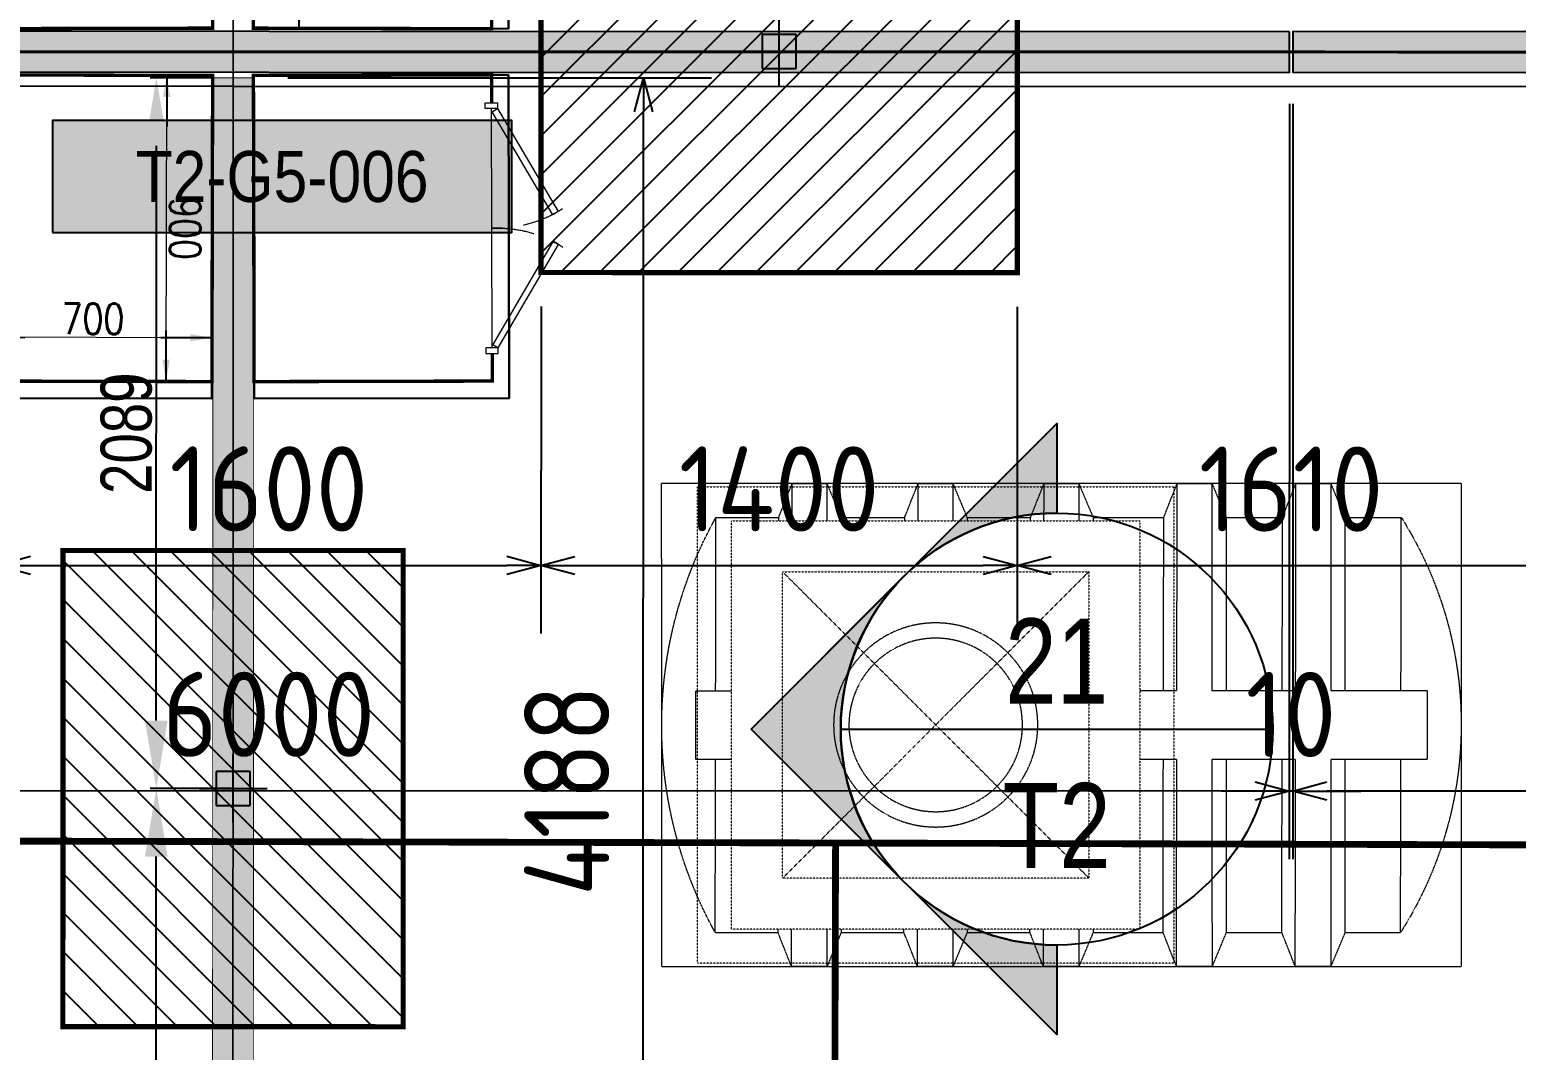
# Model space of a CAD drawing. Header units: centimetres. Extents: x -6122352 to 4157695, y -1694241 to 1947892.
# Drawn here: x 74309 to 78678, y -177697 to -174697 of the extents above; entities that cross this region are included whole.
import ezdxf
from ezdxf.enums import TextEntityAlignment as Align

# ---------------------------------------------------------------- set-up
doc = ezdxf.new("R2010")
doc.units = ezdxf.units.CM
doc.header["$MEASUREMENT"] = 0
doc.header["$PDMODE"] = 66
doc.header["$PDSIZE"] = 100
doc.linetypes.add('HIDDEN', pattern=[0.375, 0.25, -0.125])
doc.linetypes.add('LTH-4G-M-XR-GROUND FLOOR PLAN$0$HIDDEN2', pattern=[0.1875, 0.125, -0.0625])
for name, color, linetype in [('00-MI-DIM', 7, 'Continuous'), ('@MI-FOOTINGS', 7, 'Continuous'), ('@MI-MEP', 7, 'Continuous'), ('@MI-REF LAYER', 7, 'Continuous'), ('@MI-TYPE-02', 6, 'Continuous'), ('CTECH-Text 2.5mm', 2, 'Continuous'), ('PANEL-TAGS', 7, 'Continuous'), ('VD-WS-WATER TANK', 7, 'Continuous')]:
    doc.layers.add(name, color=color, linetype=linetype)
doc.layers.add('08-Compound Wall-2', color=6, linetype='Continuous', lineweight=25, true_color=0xff00ff)
for name, color, linetype, lineweight in [('23585-XR-AR-102-8P-GF$0$A-FLOR-XREF', 8, 'Continuous', 9), ('23585-XR-AR-DAMAC PLOT LIMITS$0$1-Mid units', 41, 'Continuous', 5), ('A-ANNO-TEXT', 3, 'Continuous', 25), ('LTH-4G-M-XR-GROUND FLOOR PLAN$0$1717 X Water Tank Location_5B$0$00 Line 2', 6, 'Continuous', 13), ('ZAT_WALL PANEL', 3, 'Continuous', 30)]:
    doc.layers.add(name, color=color, linetype=linetype, lineweight=lineweight)
doc.layers.add('LTH-4G-M-XR-GROUND FLOOR PLAN$0$PDF_Geometry', color=7, linetype='Continuous', true_color=0xcccccc)
doc.styles.add('Arial Narrow', font='ARIALN.TTF', dxfattribs={"width": 0.95, "height": 500})
doc.styles.add('DIMTEXT', font='romans.shx', dxfattribs={"width": 0.8})
doc.styles.add('JWC 1.50MM', font='GOTHIC.TTF', dxfattribs={"width": 0.8, "height": 1.5})
doc.styles.add('PANELTAG_STYLE', font='arial.ttf')
doc.styles.add('Schueco-BEMSTIL', font='isocpeur.ttf', dxfattribs={"width": 0.9})
doc.dimstyles.new('DIM-25', dxfattribs={"dimscale": 25, "dimtxt": 2.5, "dimasz": 2.5, "dimexe": 1.25, "dimexo": 0.625, "dimgap": 1, "dimtad": 1, "dimdec": 0, "dimdsep": 46, "dimtxsty": 'DIMTEXT', "dimblk": 'AROW', "dimcen": 2.5, "dimse1": 1, "dimse2": 1, "dimclrd": 1, "dimclre": 1, "dimclrt": 2, "dimadec": 0, "dimazin": 0, "dimtfac": 1, "dimtdec": 0, "dimtmove": 0, "dimatfit": 3, "dimfxl": 1, "dimarcsym": 0})
doc.dimstyles.new('JWC - 1.5', dxfattribs={"dimtxt": 1.5, "dimasz": 2, "dimexe": 0.18, "dimexo": 0.06, "dimgap": 0.09, "dimtad": 1, "dimtoh": 1, "dimdec": 0, "dimzin": 0, "dimdsep": 46, "dimtxsty": 'JWC 1.50MM', "dimcen": 0.09, "dimclrd": 1, "dimclre": 1, "dimclrt": 2, "dimadec": 0, "dimazin": 0, "dimtfac": 1, "dimtdec": 0, "dimtofl": 0, "dimtmove": 0, "dimatfit": 3, "dimfxl": 30, "dimtolj": 1, "dimtzin": 0, "dimarcsym": 0})
doc.dimstyles.new('MI- JWC-TXT-2.5 MM', dxfattribs={"dimscale": 1.5, "dimtxt": 2.5, "dimasz": 1, "dimexe": 2, "dimexo": 1, "dimgap": 1, "dimtad": 1, "dimdec": 0, "dimdsep": 46, "dimtxsty": 'Schueco-BEMSTIL', "dimblk": 'OPEN30', "dimcen": 0, "dimdle": 2, "dimclrd": 140, "dimclre": 8, "dimclrt": 40, "dimadec": 0, "dimazin": 2, "dimtfac": 1, "dimtdec": 0, "dimtix": 1, "dimtmove": 2, "dimatfit": 3, "dimldrblk": 'OPEN', "dimfxl": 2, "dimlwd": -1, "dimlwe": -1, "dimarcsym": 0})

# ---------------------------------------------------------------- blocks, each defined once
blk = doc.blocks.new('23585-XR-AR-BOUNDARY WALLS AND SETBACKS')
at = {"layer": '08-Compound Wall-2'}
blk.add_lwpolyline([(496578.6957, 2768806.737), (496561.0742, 2768822.8833), (496567.1882, 2768829.5555), (496571.2418, 2768833.9793), (496575.295, 2768838.4031), (496579.3484, 2768842.8269), (496583.4018, 2768847.2507), (496589.5159, 2768853.9232), (496607.1371, 2768837.777)], dxfattribs=at)
blk = doc.blocks.new('A$C9d9485f6')
at = {"layer": 'A-ANNO-TEXT', "rotation": 312.4881850805905}
blk.add_blockref('23585-XR-AR-BOUNDARY WALLS AND SETBACKS', (-2377088.5348, -1504219.2521), dxfattribs=at)
blk = doc.blocks.new('23585-XR-AR-DAMAC PLOT LIMITS')
at = {"layer": '23585-XR-AR-DAMAC PLOT LIMITS$0$1-Mid units', "color": 251, "true_color": 0x636466}
for points in [[(496571.1681, 2768834.0469), (496553.4729, 2768850.2607), (496557.5263, 2768854.6843), (496575.2213, 2768838.4707)], [(496567.1145, 2768829.6231), (496549.4193, 2768845.8369), (496553.4729, 2768850.2607), (496571.1681, 2768834.0469)], [(496571.1681, 2768834.0469), (496575.2213, 2768838.4707), (496592.9163, 2768822.2571), (496588.8629, 2768817.8333)], [(496567.1145, 2768829.6231), (496571.1681, 2768834.0469), (496588.8629, 2768817.8333), (496584.8095, 2768813.4095)]]:
    blk.add_lwpolyline(points, close=True, dxfattribs=at)
blk = doc.blocks.new('A$Cf093b529')
at = {"layer": 'A-ANNO-TEXT'}
blk.add_blockref('23585-XR-AR-DAMAC PLOT LIMITS', (-495391.9901, -2768603.4419), dxfattribs=at)
blk = doc.blocks.new('AROW')
at = {"color": 1, "ltscale": 100}
for p, q in [((0, -1), (0, 1)), ((0, 0), (-3, 0))]:
    blk.add_line(p, q, dxfattribs=at)
blk.add_solid([(-1.28, 0.213), (-1.28, -0.213), (0, 0)], dxfattribs=at)
blk = doc.blocks.new('*D475')
at = {"layer": 'CTECH-Text 2.5mm', "color": 8, "lineweight": -2, "ltscale": 10, "transparency": 16777216}
blk.add_line((0.8246, -0.1346), (0.0246, -0.1346), dxfattribs=at)
at = {"layer": 'Defpoints', "color": 0, "ltscale": 10, "transparency": 16777216}
for p in [(-0.0254, 0), (0.8746, 0), (-0.0254, -0.1346)]:
    blk.add_point(p, dxfattribs=at)
at = {"layer": 'CTECH-Text 2.5mm', "color": 8, "lineweight": -2, "ltscale": 10, "transparency": 16777216, "xscale": 0.05, "yscale": 0.05, "zscale": 0.05, "rotation": 180}
blk.add_blockref('AROW', (-0.0254, -0.1346), dxfattribs=at)
at = {"layer": 'CTECH-Text 2.5mm', "color": 8, "lineweight": -2, "ltscale": 10, "transparency": 16777216, "xscale": 0.05, "yscale": 0.05, "zscale": 0.05}
blk.add_blockref('AROW', (0.8746, -0.1346), dxfattribs=at)
at = {"layer": 'CTECH-Text 2.5mm', "color": 8, "ltscale": 10, "transparency": 16777216, "insert": (0.4246, -0.0796), "char_height": 0.09, "attachment_point": 5, "style": 'DIMTEXT'}
blk.add_mtext('900', dxfattribs=at)
blk = doc.blocks.new('*D474')
at = {"layer": 'CTECH-Text 2.5mm', "color": 8, "lineweight": -2, "ltscale": 10, "transparency": 16777216}
blk.add_line((0.7459, -0.05), (0.7459, -0.65), dxfattribs=at)
at = {"layer": 'Defpoints', "color": 0, "ltscale": 10, "transparency": 16777216}
for p in [(0.8746, 0), (0.7459, -0.7), (0.8746, -0.7)]:
    blk.add_point(p, dxfattribs=at)
at = {"layer": 'CTECH-Text 2.5mm', "color": 8, "lineweight": -2, "ltscale": 10, "transparency": 16777216, "xscale": 0.05, "yscale": 0.05, "zscale": 0.05}
for p, rotation in [((0.7459, 0), 90), ((0.7459, -0.7), 270)]:
    blk.add_blockref('AROW', p, dxfattribs=dict(at, rotation=rotation))
at = {"layer": 'CTECH-Text 2.5mm', "color": 8, "ltscale": 10, "transparency": 16777216, "insert": (0.6909, -0.35), "char_height": 0.09, "attachment_point": 5, "rotation": 90, "style": 'DIMTEXT'}
blk.add_mtext('700', dxfattribs=at)
blk = doc.blocks.new('WT')
at = {"layer": 'VD-WS-WATER TANK', "color": 8, "linetype": 'HIDDEN', "lineweight": 5}
for p, q in [((-1544.6, 709.7), (-1544.6, -710.3)), ((-1544.6, 709.7), (805.4, 709.7)), ((805.4, -710.3), (805.4, 709.7)), ((-1205.2, 610), (-1368.6, 609.7)), ((-1367.6, 100.7), (-1368.6, 609.7)), ((-853.8, 610), (-1019.5, 609.7)), ((-462.5, 610), (-670.5, 610)), ((-92.3, 610), (-279.1, 610)), ((278, 610), (91.1, 609.6)), ((645.8, 610), (461.3, 609.7)), ((646.8, 100.7), (645.8, 610)), ((-1366.3, -610.3), (-1367.2, -101.4)), ((648.2, -610), (647.2, -101.4)), ((-1202.9, -610), (-1366.3, -610.3)), ((-853.8, -610), (-1017.2, -610.3)), ((-462.5, -610), (-668.2, -610)), ((-92.3, -610), (-276.8, -610)), ((278, -610), (93.4, -610.3)), ((648.2, -610), (463.6, -610.3)), ((805.4, -710.3), (-1544.6, -710.3))]:
    blk.add_line(p, q, dxfattribs=at)
at = {"layer": 'VD-WS-WATER TANK', "color": 8, "linetype": 'HIDDEN', "lineweight": 5, "ltscale": 0.2}
for p, q in [((-450, 450, 1.1), (450, -450, -1)), ((450, 450), (-450, -450, 1))]:
    blk.add_line(p, q, dxfattribs=at)
at = {"layer": 'VD-WS-WATER TANK', "color": 8, "linetype": 'HIDDEN', "lineweight": 5}
for points in [[(-1058, 100.7), (-1059, 709.7), (-1161.1, 709.7), (-1202.9, 610), (-1202.9, 100.7)], [(-1161.1, 709.7), (-1161.1, 100.7)], [(-1018.6, 100.7), (-1019.5, 610), (-1059, 709.7)], [(-708.9, 100.7), (-709.9, 709.7), (-812, 709.7), (-853.8, 610), (-853.8, 100.7)], [(-812, 709.7), (-812, 100.7)], [(-669.5, 100.7), (-670.5, 610), (-709.9, 709.7)], [(-318.4, 600), (-318.6, 709.7), (-420.7, 709.7), (-462.5, 610), (-462.5, 600)], [(-420.7, 709.7), (-420.7, 600)], [(-279.1, 600), (-279.1, 610), (-318.6, 709.7)], [(51.8, 600), (51.6, 709.7), (-50.5, 709.7), (-92.3, 610), (-92.3, 600)], [(-50.5, 709.7), (-50.5, 600)], [(91.1, 600), (91.1, 610), (51.6, 709.7)], [(422, 600), (421.8, 709.7), (319.7, 709.7), (278, 610), (278, 600)], [(319.7, 709.7), (319.7, 600)], [(461.3, 600), (461.3, 610), (421.8, 709.7)], [(-1161.1, 100.7), (-1444.6, 100.7), (-1444.6, -101.4), (-1161.1, -101.4)], [(-812, 100.7), (-1058, 100.7)], [(-600, 100.7), (-708.9, 100.7)], [(600, -101.4), (705.4, -101.4), (705.4, 100.7), (600, 100.7)], [(-1202.9, -101.4), (-1202.9, -610), (-1161.1, -710.3), (-1056.7, -710.3), (-1017.2, -610), (-1018.2, -101.4)], [(-1161.1, -101.4), (-1161.1, -710.3)], [(-1056.7, -710.3), (-1057.7, -101.4)], [(-1057.7, -101.4), (-812, -101.4)], [(-853.8, -101.4), (-853.8, -610), (-812, -710.3), (-707.6, -710.3), (-668.2, -610), (-669.1, -101.4)], [(-812, -101.4), (-812, -710.3)], [(-707.6, -710.3), (-708.6, -101.4)], [(-708.6, -101.4), (-600, -101.4)], [(-462.5, -600), (-462.5, -610), (-420.7, -710.3), (-316.2, -710.3), (-276.8, -610), (-276.8, -600)], [(-420.7, -600), (-420.7, -710.3)], [(-316.2, -710.3), (-316.4, -600)], [(-92.3, -600), (-92.3, -610), (-50.5, -710.3), (54, -710.3), (93.4, -610), (93.4, -600)], [(-50.5, -600), (-50.5, -710.3)], [(54, -710.3), (53.8, -600)], [(278, -600), (278, -610), (319.7, -710.3), (424.2, -710.3), (463.6, -610), (463.6, -600)], [(319.7, -600), (319.7, -710.3)], [(424.2, -710.3), (424, -600)]]:
    blk.add_lwpolyline(points, dxfattribs=at)
at = {"layer": 'VD-WS-WATER TANK', "color": 8, "linetype": 'HIDDEN', "lineweight": 5, "ltscale": 0.2}
for points in [[(-700, -700), (700, -700), (700, 700), (-700, 700)], [(-600, -600), (600, -600), (600, 600), (-600, 600)], [(-450, -450), (450, -450), (450, 450), (-450, 450)]]:
    blk.add_lwpolyline(points, close=True, dxfattribs=at)
at = {"layer": 'VD-WS-WATER TANK', "color": 8, "linetype": 'HIDDEN', "lineweight": 5}
for radius in [300, 255]:
    blk.add_circle((0, 0), radius, dxfattribs=at)
for centre, radius, start, end in [((-406.1, 1.5), 1138.5, 147.7124, 212.5056), ((-448.6, -2.1), 1254, 331.0009, 29.2171)]:
    blk.add_arc(centre, radius, start, end, dxfattribs=at)
blk = doc.blocks.new('A$Ce093a295')
at = {"color": 1, "true_color": 0xeb0000, "const_width": 0.008}
blk.add_lwpolyline([(42.3, -24.0001), (33.1501, -24.0001), (27.1499, -24), (21.1501, -23.9999), (15.1501, -24), (9.1501, -24), (0, -24.0002), (0, 0), (9.15, -0.0001), (15.1501, -0.0001), (21.1501, -0.0001), (27.1499, 0.0001), (33.1501, 0), (42.3, -0.0002)], close=True, dxfattribs=at)
blk = doc.blocks.new('A$Cb8ceda06')
at = {"color": 1, "true_color": 0xeb0000, "const_width": 0.008}
blk.add_lwpolyline([(42.3, -0.0003), (42.2998, -24.0003), (33.1499, -24.0003), (27.1499, -24.0003), (21.1499, -24.0001), (15.1499, -24.0001), (9.1499, -24.0001), (0, -24.0002), (0, 0), (9.1499, -0.0003), (15.15, -0.0004), (21.1499, -0.0002), (27.1499, -0.0002), (33.1499, -0.0001)], close=True, dxfattribs=at)
blk = doc.blocks.new('_Open30')
at = {"color": 0, "linetype": 'ByBlock', "lineweight": -2}
for p, q in [((-1, 0.268), (0, 0)), ((0, 0), (-1, -0.268)), ((0, 0), (-1, 0))]:
    blk.add_line(p, q, dxfattribs=at)
blk = doc.blocks.new('*D749')
at = {"layer": '00-MI-DIM', "color": 8, "transparency": 16777216}
for p, q in [((78021.3, -174914.9), (78020.9, -177134.5)), ((84021.2, -174924.1), (84020.8, -177135.6))]:
    blk.add_line(p, q, dxfattribs=at)
at = {"layer": '00-MI-DIM', "color": 140, "transparency": 16777216}
blk.add_line((83920.9, -176935.5), (78121, -176934.5), dxfattribs=at)
at = {"layer": 'Defpoints', "color": 0, "transparency": 16777216}
for p in [(78021.3, -174814.9), (84021.3, -174824.1), (78021, -176934.5)]:
    blk.add_point(p, dxfattribs=at)
at = {"layer": '00-MI-DIM', "color": 140, "transparency": 16777216, "xscale": 100, "yscale": 100, "zscale": 100}
for p, rotation in [((78021, -176934.5), 179.9898439714545), ((84020.9, -176935.6), 359.9898439714545)]:
    blk.add_blockref('_Open30', p, dxfattribs=dict(at, rotation=rotation))
at = {"layer": '00-MI-DIM', "color": 40, "transparency": 16777216, "insert": (81021, -176710), "char_height": 250, "attachment_point": 5, "rotation": 359.9898, "style": 'Schueco-BEMSTIL'}
blk.add_mtext('6000', dxfattribs=at)
blk = doc.blocks.new('_Open')
at = {"color": 0, "linetype": 'ByBlock', "lineweight": -2}
for p, q in [((-1, 0.2), (0, 0)), ((-1, -0.2), (0, 0)), ((0, 0), (-1, 0))]:
    blk.add_line(p, q, dxfattribs=at)
blk = doc.blocks.new('*D750')
at = {"layer": '00-MI-DIM', "color": 8, "transparency": 16777216}
for p, q in [((78011.3, -174914.9), (78010.9, -177134.5)), ((78021.3, -174914.9), (78020.9, -177134.5))]:
    blk.add_line(p, q, dxfattribs=at)
at = {"layer": '00-MI-DIM', "color": 140, "transparency": 16777216}
for p, q in [((77911, -176934.5), (77811, -176934.5)), ((78021, -176934.5), (78011, -176934.5)), ((78121, -176934.5), (78221, -176934.5))]:
    blk.add_line(p, q, dxfattribs=at)
at = {"layer": 'Defpoints', "color": 0, "transparency": 16777216}
for p in [(78011.4, -174814.9), (78021.3, -174814.9), (78011, -176934.5)]:
    blk.add_point(p, dxfattribs=at)
at = {"layer": '00-MI-DIM', "color": 140, "transparency": 16777216, "xscale": 100, "yscale": 100, "zscale": 100}
for p, rotation in [((78011, -176934.5), 359.9898439714545), ((78021, -176934.5), 179.9898439714545)]:
    blk.add_blockref('_Open30', p, dxfattribs=dict(at, rotation=rotation))
at = {"layer": '00-MI-DIM', "color": 40, "transparency": 16777216, "insert": (78016, -176709.5), "char_height": 250, "attachment_point": 5, "rotation": 359.9898, "style": 'Schueco-BEMSTIL'}
blk.add_mtext('10', dxfattribs=at)
blk = doc.blocks.new('*D751')
at = {"layer": '00-MI-DIM', "color": 8, "transparency": 16777216}
for p, q in [((72011.4, -174920.6), (72011, -177133.4)), ((78011.3, -174914.9), (78010.9, -177134.5))]:
    blk.add_line(p, q, dxfattribs=at)
at = {"layer": '00-MI-DIM', "color": 140, "transparency": 16777216}
blk.add_line((77911, -176934.5), (72111, -176933.4), dxfattribs=at)
at = {"layer": 'Defpoints', "color": 0, "transparency": 16777216}
for p in [(72011.4, -174820.6), (78011.4, -174814.9), (72011, -176933.4)]:
    blk.add_point(p, dxfattribs=at)
at = {"layer": '00-MI-DIM', "color": 140, "transparency": 16777216, "xscale": 100, "yscale": 100, "zscale": 100}
for p, rotation in [((72011, -176933.4), 179.9898439714545), ((78011, -176934.5), 359.9898439714545)]:
    blk.add_blockref('_Open30', p, dxfattribs=dict(at, rotation=rotation))
at = {"layer": '00-MI-DIM', "color": 40, "transparency": 16777216, "insert": (75011, -176709), "char_height": 250, "attachment_point": 5, "rotation": 359.9898, "style": 'Schueco-BEMSTIL'}
blk.add_mtext('6000', dxfattribs=at)
blk = doc.blocks.new('T2-FOOTING PLAN')
at = {"layer": '@MI-FOOTINGS', "transparency": 33554679}
h = blk.add_hatch(dxfattribs=at)
h.set_pattern_fill('ANSI31', color=8, scale=650)
h.paths.add_polyline_path([(-700, 650), (700, 650), (700, -650), (-700, -650)])
at = {"layer": '@MI-FOOTINGS', "color": 160, "true_color": 0x3340f0, "const_width": 15}
blk.add_lwpolyline([(-700, 650), (700, 650), (700, -650), (-700, -650)], close=True, dxfattribs=at)
at = {"layer": '@MI-FOOTINGS', "color": 30}
blk.add_point((0, 0), dxfattribs=at)
blk = doc.blocks.new('*D819')
at = {"layer": '00-MI-DIM', "color": 8, "transparency": 16777216}
for p, q in [((74211.5, -175510.3), (74211.3, -176471.1)), ((75811.5, -175510.6), (75811.3, -176471.4))]:
    blk.add_line(p, q, dxfattribs=at)
at = {"layer": '00-MI-DIM', "color": 140, "transparency": 16777216}
blk.add_line((74311.3, -176271.1), (75711.3, -176271.4), dxfattribs=at)
at = {"layer": 'Defpoints', "color": 0, "transparency": 16777216}
for p in [(74211.5, -175410.3), (75811.5, -175410.6), (75811.3, -176271.4)]:
    blk.add_point(p, dxfattribs=at)
at = {"layer": '00-MI-DIM', "color": 140, "transparency": 16777216, "xscale": 100, "yscale": 100, "zscale": 100}
for p, rotation in [((74211.3, -176271.1), 179.9898439714545), ((75811.3, -176271.4), 359.9898439714545)]:
    blk.add_blockref('_Open30', p, dxfattribs=dict(at, rotation=rotation))
at = {"layer": '00-MI-DIM', "color": 40, "transparency": 16777216, "insert": (75011.4, -176046.3), "char_height": 250, "attachment_point": 5, "rotation": 359.9898, "style": 'Schueco-BEMSTIL'}
blk.add_mtext('1600', dxfattribs=at)
blk = doc.blocks.new('*D820')
at = {"layer": '00-MI-DIM', "color": 8, "transparency": 16777216}
for p, q in [((75811.5, -175510.6), (75811.3, -176471.4)), ((77211.5, -175510.8), (77211.3, -176471.6))]:
    blk.add_line(p, q, dxfattribs=at)
at = {"layer": '00-MI-DIM', "color": 140, "transparency": 16777216}
blk.add_line((75911.3, -176271.4), (77111.3, -176271.6), dxfattribs=at)
at = {"layer": 'Defpoints', "color": 0, "transparency": 16777216}
for p in [(75811.5, -175410.6), (77211.5, -175410.8), (77211.3, -176271.6)]:
    blk.add_point(p, dxfattribs=at)
at = {"layer": '00-MI-DIM', "color": 140, "transparency": 16777216, "xscale": 100, "yscale": 100, "zscale": 100}
for p, rotation in [((75811.3, -176271.4), 179.9898439714545), ((77211.3, -176271.6), 359.9898439714545)]:
    blk.add_blockref('_Open30', p, dxfattribs=dict(at, rotation=rotation))
at = {"layer": '00-MI-DIM', "color": 40, "transparency": 16777216, "insert": (76511.4, -176046.5), "char_height": 250, "attachment_point": 5, "rotation": 359.9898, "style": 'Schueco-BEMSTIL'}
blk.add_mtext('1400', dxfattribs=at)
blk = doc.blocks.new('*D821')
at = {"layer": '00-MI-DIM', "color": 8, "transparency": 16777216}
for p, q in [((77211.5, -175510.8), (77211.3, -176471.6)), ((78821.4, -175511.3), (78821.2, -176471.9))]:
    blk.add_line(p, q, dxfattribs=at)
at = {"layer": '00-MI-DIM', "color": 140, "transparency": 16777216}
blk.add_line((77311.3, -176271.7), (78721.2, -176271.9), dxfattribs=at)
at = {"layer": 'Defpoints', "color": 0, "transparency": 16777216}
for p in [(77211.5, -175410.8), (78821.4, -175411.3), (78821.2, -176271.9)]:
    blk.add_point(p, dxfattribs=at)
at = {"layer": '00-MI-DIM', "color": 140, "transparency": 16777216, "xscale": 100, "yscale": 100, "zscale": 100}
for p, rotation in [((77211.3, -176271.6), 179.9898439714545), ((78821.2, -176271.9), 359.9898439714545)]:
    blk.add_blockref('_Open30', p, dxfattribs=dict(at, rotation=rotation))
at = {"layer": '00-MI-DIM', "color": 40, "transparency": 16777216, "insert": (78016.3, -176046.8), "char_height": 250, "attachment_point": 5, "rotation": 359.9898, "style": 'Schueco-BEMSTIL'}
blk.add_mtext('1610', dxfattribs=at)
blk = doc.blocks.new('PANELTAG')
at = {"layer": 'PANEL-TAGS', "color": 1}
blk.add_lwpolyline([(-13.5, -3.3), (13.5, -3.3), (13.5, 3.3), (-13.5, 3.3)], close=True, dxfattribs=at)
at = {"layer": 'PANEL-TAGS', "color": 40, "true_color": 0xffd700}
blk.add_solid([(-13.5, -3.3), (13.5, -3.3), (-13.5, 3.3), (13.5, 3.3)], dxfattribs=at)
at = {"layer": 'PANEL-TAGS', "color": 5, "style": 'PANELTAG_STYLE', "width": 0.85}
blk.add_attdef('TAGNO', text='', height=3, dxfattribs=at).set_placement((0, 0), align=Align.MIDDLE)
blk = doc.blocks.new('*D3674')
at = {"layer": '@MI-TYPE-02', "color": 8, "transparency": 16777216}
for p, q in [((-8541.9, -260.9), (-8541.9, -1507.2)), ((-4353.6, -261.9), (-4353.6, -1507.3))]:
    blk.add_line(p, q, dxfattribs=at)
at = {"layer": '@MI-TYPE-02', "color": 140, "transparency": 16777216}
blk.add_line((-8441.9, -1307.2), (-4453.6, -1307.3), dxfattribs=at)
at = {"layer": 'Defpoints', "color": 0, "transparency": 16777216}
for p in [(-8541.9, -160.9), (-4353.6, -161.9), (-4353.6, -1307.3)]:
    blk.add_point(p, dxfattribs=at)
at = {"layer": '@MI-TYPE-02', "color": 140, "transparency": 16777216, "xscale": 100, "yscale": 100, "zscale": 100}
for p, rotation in [((-8541.9, -1307.2), 179.9983766928187), ((-4353.6, -1307.3), 359.9983766928187)]:
    blk.add_blockref('_Open30', p, dxfattribs=dict(at, rotation=rotation))
at = {"layer": '@MI-TYPE-02', "color": 40, "transparency": 16777216, "insert": (-6447.8, -1082.2), "char_height": 250, "attachment_point": 5, "rotation": 359.9984, "style": 'Schueco-BEMSTIL'}
blk.add_mtext('4188', dxfattribs=at)
blk = doc.blocks.new('T2-SINGLE FOOTING')
at = {"layer": '@MI-FOOTINGS', "transparency": 33554679}
h = blk.add_hatch(dxfattribs=at)
h.set_pattern_fill('ANSI31', color=8, scale=650)
h.paths.add_polyline_path([(-700, 500), (700, 500), (700, -500), (-700, -500)])
at = {"layer": '@MI-FOOTINGS', "color": 62, "const_width": 15}
blk.add_lwpolyline([(-700, 500), (700, 500), (700, -500), (-700, -500)], close=True, dxfattribs=at)
at = {"layer": '@MI-FOOTINGS', "color": 30}
blk.add_point((0, 0), dxfattribs=at)
blk = doc.blocks.new('*D3675')
at = {"color": 1, "lineweight": -2, "transparency": 16777216}
for p, q in [((-8541.8, -34.9), (-8541.8, 142.3)), ((-6442.7, -95.4), (-6442.7, 142.3)), ((-8341.8, 124.3), (-6642.7, 124.3))]:
    blk.add_line(p, q, dxfattribs=at)
at = {"color": 1, "transparency": 16777216}
for points in [[(-8341.8, 157.7), (-8341.8, 91), (-8541.8, 124.3)], [(-6642.7, 157.7), (-6642.7, 91), (-6442.7, 124.3)]]:
    blk.add_solid(points, dxfattribs=at)
at = {"layer": 'Defpoints', "color": 0, "transparency": 16777216}
for p in [(-6442.7, 124.3), (-8541.8, -40.9), (-6442.7, -101.4)]:
    blk.add_point(p, dxfattribs=at)
at = {"color": 2, "transparency": 16777216, "insert": (-7492.3, 212.1), "char_height": 150, "attachment_point": 5, "style": 'JWC 1.50MM'}
blk.add_mtext('\\A1;2099', dxfattribs=at)
blk = doc.blocks.new('*D3055')
at = {"color": 1, "lineweight": -2, "transparency": 16777216}
for p, q in [((-6442.7, -95.4), (-6442.7, 142.3)), ((-4353.6, -35.9), (-4353.6, 142.3)), ((-6242.7, 124.3), (-4553.6, 124.3))]:
    blk.add_line(p, q, dxfattribs=at)
at = {"color": 1, "transparency": 16777216}
for points in [[(-6242.7, 157.7), (-6242.7, 91), (-6442.7, 124.3)], [(-4553.6, 157.7), (-4553.6, 91), (-4353.6, 124.3)]]:
    blk.add_solid(points, dxfattribs=at)
at = {"layer": 'Defpoints', "color": 0, "transparency": 16777216}
for p in [(-4353.6, 124.3), (-4353.6, -41.9), (-6442.7, -101.4)]:
    blk.add_point(p, dxfattribs=at)
at = {"color": 2, "transparency": 16777216, "insert": (-5398.1, 212.1), "char_height": 150, "attachment_point": 5, "style": 'JWC 1.50MM'}
blk.add_mtext('\\A1;2089', dxfattribs=at)
blk = doc.blocks.new('*U3659')
h = blk.add_hatch(color=94)
edge = h.paths.add_edge_path()
edge.add_line((0, -6.35), (0, -8.98))
edge.add_line((0, -8.98), (-8.98, 0))
edge.add_line((-8.98, 0), (0, 8.98))
edge.add_line((0, 8.98), (0, 6.35))
edge.add_arc((0, 0), 6.35, 90, 270)
at = {"color": 94}
blk.add_line((-6.35, 0), (6.35, 0), dxfattribs=at)
blk.add_lwpolyline([(0, -6.35), (0, -8.98), (-8.98, 0), (0, 8.98), (0, 6.35, 1)], format="xyb", close=True, dxfattribs=at)
blk.add_lwpolyline([(-4.49, 4.49, 0.414214), (-4.49, -4.49), (-8.98, 0), (-4.49, 4.49)], format="xyb", close=True)
blk.add_circle((0, 0), 6.35, dxfattribs=at)
at = {"style": 'Arial Narrow', "width": 0.95, "flags": 8}
blk.add_attdef('VIEWNUMBER', text='', height=2.5, dxfattribs=at).set_placement((0, 0), align=Align.BOTTOM_CENTER)
blk.add_attdef('SHEETNUMBER', text='', height=2.5, dxfattribs=at).set_placement((0, -1.588), align=Align.TOP_CENTER)
blk = doc.blocks.new('A$C3dfd7553')
at = {"layer": 'LTH-4G-M-XR-GROUND FLOOR PLAN$0$1717 X Water Tank Location_5B$0$00 Line 2', "color": 8, "linetype": 'Continuous', "elevation": 0}
blk.add_lwpolyline([(0.0563, -0.7, 0.01, 0.01, 0), (-0.0254, -0.7, 0.01, 0.01, 0), (-0.0254, 0, 0.01, 0.01, 0), (0.8746, 0, 0.01, 0.01, 0), (0.8746, -0.7, 0.01, 0.01, 0), (0.7937, -0.7, 0, 0, 0)], format="xyseb", dxfattribs=at)
at = {"layer": 'LTH-4G-M-XR-GROUND FLOOR PLAN$0$PDF_Geometry', "color": 8, "lineweight": 5, "elevation": 0}
for points in [[(0.0734, -0.7172), (0.0734, -0.6813), (0.0563, -0.6813), (0.0563, -0.7172)], [(0.7766, -0.7172), (0.7766, -0.6813), (0.7937, -0.6813), (0.7937, -0.7172)], [(0.3766, -0.8952), (0.386, -0.8796), (0.0828, -0.7016), (0.0734, -0.7172)], [(0.4734, -0.8952), (0.464, -0.8796), (0.7672, -0.7016), (0.7766, -0.7172)]]:
    blk.add_lwpolyline(points, close=True, dxfattribs=at)
blk.add_lwpolyline([(0.7766, -0.7), (0.0734, -0.7)], dxfattribs=at)
at = {"layer": 'LTH-4G-M-XR-GROUND FLOOR PLAN$0$PDF_Geometry', "color": 8, "linetype": 'LTH-4G-M-XR-GROUND FLOOR PLAN$0$HIDDEN2', "lineweight": 5}
for centre, start, end in [((0.0734, -0.7172), 327.1407, 2.8021), ((0.7766, -0.7172), 177.1979, 212.8593)]:
    blk.add_arc(centre, 0.3516, start, end, dxfattribs=at)
at = {"layer": 'ZAT_WALL PANEL', "color": 1, "elevation": 0}
blk.add_lwpolyline([(-0.0254, -0.75), (-0.0254, 0), (0.9246, 0), (0.9246, -0.75), (-0.0254, -0.75)], dxfattribs=at)
at = {"layer": 'CTECH-Text 2.5mm', "color": 8, "ltscale": 10}
dim = blk.add_linear_dim(base=(-0.0254, -0.1346), p1=(0.8746, 0), p2=(-0.0254, 0), dimstyle='DIM-25', override={"dimscale": 1, "dimtxt": 0.09, "dimasz": 0.05, "dimgap": 0.01, "dimlfac": 1000, "dimclrd": 8, "dimclre": 8, "dimclrt": 8}, dxfattribs=at)
dim.commit()
dim.dimension.update_dxf_attribs({"geometry": '*D475', "text_midpoint": (0.4246, -0.0796)})
dim = blk.add_linear_dim(base=(0.7459, -0.7), p1=(0.8746, 0), p2=(0.8746, -0.7), angle=90, dimstyle='DIM-25', override={"dimscale": 1, "dimtxt": 0.09, "dimasz": 0.05, "dimgap": 0.01, "dimlfac": 1000, "dimclrd": 8, "dimclre": 8, "dimclrt": 8}, dxfattribs=at)
dim.commit()
dim.dimension.update_dxf_attribs({"geometry": '*D474', "text_midpoint": (0.6909, -0.35)})
blk = doc.blocks.new('23585-XR-AR-MID-ANNO-GF')
at = {"xscale": 1000, "yscale": 1000, "zscale": 1000, "rotation": 269.8774601641335}
blk.add_blockref('A$C3dfd7553', (5900.3, 23874.6, 0), dxfattribs=at)
at = {"layer": 'VD-WS-WATER TANK', "ltscale": 100, "rotation": 359.9969187736403}
blk.add_blockref('WT', (3895.2, 21990.4), dxfattribs=at)
blk = doc.blocks.new('A$Cd29382e1')
at = {"color": 1, "true_color": 0xeb0000, "const_width": 0.008}
blk.add_lwpolyline([(42.3, -24.0001), (33.1501, -24.0001), (27.1499, -24), (21.1501, -23.9999), (15.1501, -24), (9.1501, -24), (0, -24.0002), (0, 0), (9.15, -0.0001), (15.1501, -0.0001), (21.1501, -0.0001), (27.1499, 0.0001), (33.1501, 0), (42.3, -0.0002)], close=True, dxfattribs=at)
at = {"layer": '23585-XR-AR-102-8P-GF$0$A-FLOR-XREF'}
for p, xscale, yscale, zscale, rotation in [((21.1898, -23.9698), 0.0009999999999999998, 0.0009999999999999998, 0.0009999999999999998, 359.9999999999999), ((33.1186, -23.9678), -0.001000000000000002, 0.001, 0.001, 0.01981388495084868)]:
    blk.add_blockref('23585-XR-AR-MID-ANNO-GF', p, dxfattribs=dict(at, xscale=xscale, yscale=yscale, zscale=zscale, rotation=rotation))
blk = doc.blocks.new('A$C5d23761a')
at = {"color": 1, "true_color": 0xeb0000, "const_width": 0.008}
blk.add_lwpolyline([(42.3, -0.0003), (42.2998, -24.0003), (33.1499, -24.0003), (27.1499, -24.0003), (21.1499, -24.0001), (15.1499, -24.0001), (9.1499, -24.0001), (0, -24.0002), (0, 0), (9.1499, -0.0003), (15.15, -0.0004), (21.1499, -0.0002), (27.1499, -0.0002), (33.1499, -0.0001)], close=True, dxfattribs=at)
at = {"layer": '23585-XR-AR-102-8P-GF$0$A-FLOR-XREF', "xscale": 0.001, "yscale": 0.001, "zscale": 0.001}
blk.add_blockref('23585-XR-AR-MID-ANNO-GF', (9.1896, -23.9698), dxfattribs=at)
at = {"layer": '23585-XR-AR-102-8P-GF$0$A-FLOR-XREF', "xscale": -0.001000000000000003, "yscale": 0.001000000000000001, "zscale": 0.001, "rotation": 0.0198138849508114}
blk.add_blockref('23585-XR-AR-MID-ANNO-GF', (21.1185, -23.9678), dxfattribs=at)
blk = doc.blocks.new('G6-Partition Walls')
at = {"layer": '@MI-TYPE-02'}
h = blk.add_hatch(color=256, dxfattribs=at)
h.dxf.hatch_style = 1
h.paths.add_polyline_path([(-8541.8, -40.9), (-8541.9, -160.9), (-4353.6, -161.9), (-4353.6, -41.9)])
h.paths.add_polyline_path([(-8763.6, -6040.1), (-8763.6, -6160.1), (-4345.5, -6161.7), (-4345.5, -6041.7)])
h.paths.add_polyline_path([(-8542.2, -12160.6), (-8542.2, -12040.6), (-4353.9, -12039.9), (-4353.9, -12159.9)])
h.paths.add_polyline_path([(-8463.2, -18160.8), (-8463.2, -18040.8), (-4346.7, -18040), (-4346.7, -18160)])
at = {"layer": '@MI-TYPE-02', "const_width": 2.5}
blk.add_lwpolyline([(-8541.8, -40.9), (-8541.9, -160.9), (-4353.6, -161.9), (-4353.6, -41.9)], close=True, dxfattribs=at)
blk.add_blockref('T2-SINGLE FOOTING', (-6442.7, -101.4))
at = {"color": 94}
for base, p1, p2, picture, middle in [((-6442.7, 124.3), (-8541.8, -40.9), (-6442.7, -101.4), '*D3675', (-7492.3, 212.1)), ((-4353.6, 124.3), (-6442.7, -101.4), (-4353.6, -41.9), '*D3055', (-5398.1, 212.1))]:
    dim = blk.add_linear_dim(base=base, p1=p1, p2=p2, dimstyle='JWC - 1.5', dxfattribs=at)
    dim.commit()
    dim.dimension.update_dxf_attribs({"geometry": picture, "text_midpoint": middle})
at = {"layer": '@MI-TYPE-02'}
dim = blk.add_linear_dim(base=(-4353.6, -1307.3), p1=(-8541.9, -160.9), p2=(-4353.6, -161.9), angle=179.9984, dimstyle='MI- JWC-TXT-2.5 MM', dxfattribs=at)
dim.commit()
dim.dimension.update_dxf_attribs({"geometry": '*D3674', "text_midpoint": (-6447.8, -1082.2)})

msp = doc.modelspace()

# ---------------------------------------------------------------- hatches: boundary and pattern name
at = {"layer": '@MI-TYPE-02'}
h = msp.add_hatch(color=256, dxfattribs=at)
h.dxf.hatch_style = 1
h.paths.add_polyline_path([(102061.06874, -174707.37897), (108061.00354, -174707.31234), (108061.42983, -174827.31158), (102061.49503, -174827.37821)])
h.paths.add_polyline_path([(108070.99883, -174708.51883), (114070.93362, -174708.4522), (114071.35991, -174828.45145), (108071.42512, -174828.51808)])
h.paths.add_polyline_path([(114080.92891, -174709.6587), (120080.86371, -174709.59207), (120081.29, -174829.59131), (114081.3552, -174829.65794)])
h.paths.add_polyline_path([(120090.85804, -174710.52948), (126090.79284, -174710.46285), (126091.21913, -174830.4621), (120091.28433, -174830.52872)])
h.paths.add_polyline_path([(126100.78405, -174710.52204), (132100.71885, -174710.45541), (132101.14514, -174830.45466), (126101.21034, -174830.52129)])
h.paths.add_polyline_path([(132110.71427, -174712.70545), (138110.64906, -174712.63882), (138111.07535, -174832.63807), (132111.14056, -174832.70469)])
h.paths.add_polyline_path([(138120.64112, -174712.93648), (144224.19982, -174712.88822), (144224.62611, -174832.88746), (138121.06741, -174832.93572)])
h.paths.add_polyline_path([(102051.51641, -174707.37727), (96051.58202, -174705.17344), (96051.11298, -174825.17252), (102051.04737, -174827.37635)])
h.paths.add_polyline_path([(96041.58603, -174706.30176), (90041.65164, -174704.09793), (90041.18261, -174824.09701), (96041.117, -174826.30084)])
h.paths.add_polyline_path([(90031.65604, -174705.12754), (84031.72165, -174702.92371), (84031.25262, -174822.9228), (90031.18701, -174825.12662)])
h.paths.add_polyline_path([(84021.72567, -174704.05203), (78021.79128, -174701.84821), (78021.32224, -174821.84729), (84021.25663, -174824.05112)])
h.paths.add_polyline_path([(78011.79608, -174702.77509), (72011.86169, -174700.57126), (72011.39265, -174820.57034), (78011.32704, -174822.77417)])
h.paths.add_polyline_path([(72001.86692, -174701.38766), (66001.93253, -174699.18383), (66001.4635, -174819.18291), (72001.39789, -174821.38674)])
h.paths.add_polyline_path([(65991.93655, -174700.31215), (59761.5477, -174698.69563), (59761.07866, -174818.69471), (65991.46751, -174820.31123)])
h = msp.add_hatch(color=256, dxfattribs=at)
h.dxf.hatch_style = 1
h.paths.add_polyline_path([(114080.92891, -174709.6587), (120080.86371, -174709.59207), (120081.29, -174829.59131), (114081.3552, -174829.65794)])
h.paths.add_polyline_path([(108070.99883, -174708.51883), (114070.93362, -174708.4522), (114071.35991, -174828.45145), (108071.42512, -174828.51808)])
h.paths.add_polyline_path([(102061.06874, -174707.37897), (108061.00354, -174707.31234), (108061.42983, -174827.31158), (102061.49503, -174827.37821)])
h.paths.add_polyline_path([(102051.51641, -174707.37727), (96051.58202, -174705.17344), (96051.11298, -174825.17252), (102051.04737, -174827.37635)])
h.paths.add_polyline_path([(96041.58603, -174706.30176), (90041.65164, -174704.09793), (90041.18261, -174824.09701), (96041.117, -174826.30084)])
h.paths.add_polyline_path([(90031.65604, -174705.12754), (84031.72165, -174702.92371), (84031.25262, -174822.9228), (90031.18701, -174825.12662)])
h.paths.add_polyline_path([(84021.72567, -174704.05203), (78021.79128, -174701.84821), (78021.32224, -174821.84729), (84021.25663, -174824.05112)])
h.paths.add_polyline_path([(78011.79608, -174702.77509), (72011.86169, -174700.57126), (72011.39265, -174820.57034), (78011.32704, -174822.77417)])
h.paths.add_polyline_path([(72001.86692, -174701.38766), (66001.93253, -174699.18383), (66001.4635, -174819.18291), (72001.39789, -174821.38674)])
h.paths.add_polyline_path([(65991.93655, -174700.31215), (59761.5477, -174698.69563), (59761.07866, -174818.69471), (65991.46751, -174820.31123)])

# ---------------------------------------------------------------- linework, layer by layer
at = {"layer": '@MI-REF LAYER', "color": 1, "const_width": 20}
msp.add_lwpolyline([(59871.38387, -174789.74418), (62339.47133, -177054.39325), (76677.37029, -177087.24563), (76667.53651, -180249.60934), (76677.37029, -177087.24563), (99143.03839, -177148.42683), (102016.14102, -174797.98579)], dxfattribs=at)
at = {"layer": '@MI-TYPE-02'}
for points in [[(78011.79608, -174702.77509), (72011.86169, -174700.57126), (72011.39265, -174820.57034), (78011.32704, -174822.77417)], [(84021.72567, -174704.05203), (78021.79128, -174701.84821), (78021.32224, -174821.84729), (84021.25663, -174824.05112)]]:
    msp.add_lwpolyline(points, close=True, dxfattribs=at)

# ---------------------------------------------------------------- block references
at = {"layer": '00-MI-DIM'}
ref = msp.add_blockref('*U3659', (77327.33064, -176752.38529), dxfattribs=dict(at, xscale=100, yscale=100, zscale=100))
ref.add_attrib('VIEWNUMBER', '21', dxfattribs={"layer": '0', "height": 250, "style": 'Arial Narrow', "width": 0.95}).set_placement((77327.33064, -176752.38529), align=Align.BOTTOM_CENTER)
ref.add_attrib('SHEETNUMBER', 'T2', dxfattribs={"layer": '0', "height": 250, "style": 'Arial Narrow', "width": 0.95}).set_placement((77327.33064, -176911.13529), align=Align.TOP_CENTER)
at = {"layer": '@MI-FOOTINGS', "rotation": 359.9898439714545}
msp.add_blockref('T2-FOOTING PLAN', (76511.58567, -174760.68445), dxfattribs=at)
at = {"layer": '@MI-MEP', "color": 10, "xscale": 1000, "yscale": 1000, "zscale": 1000}
for name, p, rotation in [('A$Cd29382e1', (102056.2819, -174767.33151), 179.9883416786298), ('A$C5d23761a', (59756.31332, -174758.47773), 359.9898452813093)]:
    msp.add_blockref(name, p, dxfattribs=dict(at, rotation=rotation))
at = {"layer": '@MI-REF LAYER', "xscale": 1000, "yscale": 1000, "zscale": 1000}
msp.add_blockref('A$C9d9485f6', (-23958.95046, 48155.57226), dxfattribs=at)
at = {"layer": '@MI-REF LAYER', "xscale": 1000, "yscale": 1000, "zscale": 1000, "rotation": 312.4882903633292}
msp.add_blockref('A$Cf093b529', (-891608.73293, 539022.72011), dxfattribs=at)
at = {"layer": '@MI-REF LAYER', "color": 10, "xscale": 1000, "yscale": 1000, "zscale": 1000}
for name, p, rotation in [('A$Ce093a295', (102056.28199, -174766.821), 179.9893265042863), ('A$Cb8ceda06', (59756.31358, -174757.02133), 359.9864044243704)]:
    msp.add_blockref(name, p, dxfattribs=dict(at, rotation=rotation))
at = {"layer": '@MI-TYPE-02', "rotation": 89.9898100330467}
msp.add_blockref('G6-Partition Walls', (74806.11367, -170484.55301), dxfattribs=at)
at = {"layer": 'PANEL-TAGS'}
ref = msp.add_blockref('PANELTAG', (75050.367, -175127.98219), dxfattribs=dict(at, xscale=50, yscale=50, zscale=50))
ref.add_attrib('TAGNO', 'T2-G5-006', dxfattribs={"color": 5, "height": 150, "style": 'PANELTAG_STYLE', "width": 0.85}).set_placement((75050.367, -175127.98219), align=Align.MIDDLE_CENTER)

# ---------------------------------------------------------------- dimensions: what is measured, and where the dimension line sits
at = {"layer": '00-MI-DIM'}
for base, p1, p2, picture, middle in [((72011.01814, -176933.42481), (78011.3577, -174814.93052), (72011.39265, -174820.57034), '*D751', (75011.00007, -176933.95657)), ((78010.982, -176934.48834), (78021.34929, -174814.92673), (78011.3577, -174814.93052), '*D750', (78015.97779, -176934.48922)), ((78020.97359, -176934.49011), (84021.25663, -174824.05112), (78021.34929, -174814.92673), '*D749', (81020.92797, -176935.02187))]:
    dim = msp.add_linear_dim(base=base, p1=p1, p2=p2, angle=359.98984397, dimstyle='MI- JWC-TXT-2.5 MM', dxfattribs=at)
    dim.commit()
    dim.dimension.update_dxf_attribs({"geometry": picture, "text_midpoint": middle, "dimtype": 160})
for base, p1, p2, picture, middle in [((75811.31788, -176271.39708), (74211.47049, -175410.27675), (75811.47047, -175410.56036), '*D819', (75011.35777, -176046.25528)), ((77211.31786, -176271.64524), (75811.47047, -175410.56036), (77211.47045, -175410.80852), '*D820', (76511.35775, -176046.52116)), ((78821.24755, -176271.93061), (77211.47045, -175410.80852), (78821.4001, -175411.30554), '*D821', (78016.32259, -176046.78793))]:
    dim = msp.add_linear_dim(base=base, p1=p1, p2=p2, angle=359.98984397, dimstyle='MI- JWC-TXT-2.5 MM', dxfattribs=at)
    dim.commit()
    dim.dimension.update_dxf_attribs({"geometry": picture, "text_midpoint": middle})

doc.saveas('drawing.dxf')
